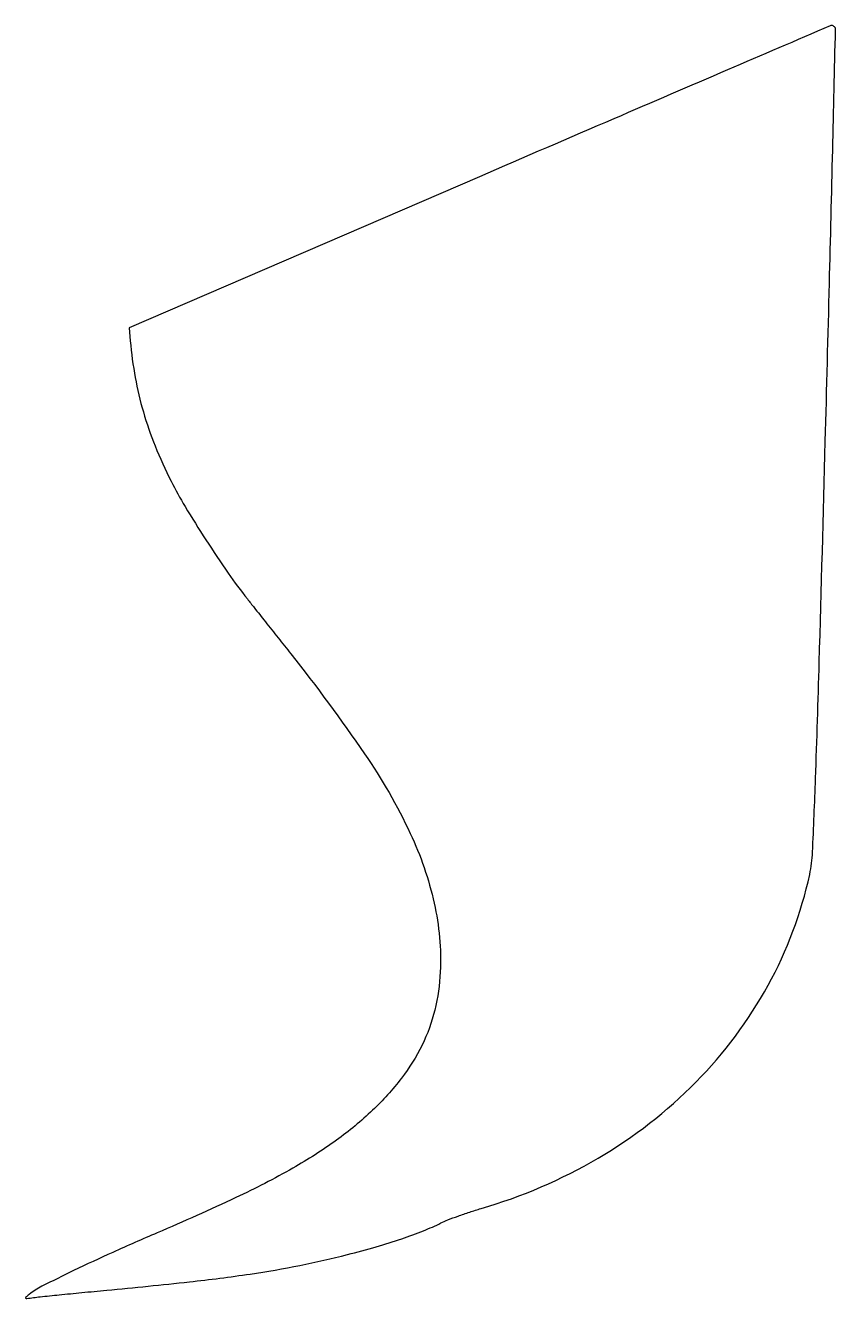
# Model space of a CAD drawing. Extents: x 0 to 282, y 0 to 444.
import ezdxf

# ---------------------------------------------------------------- set-up
doc = ezdxf.new("R2010")
doc.units = 0

msp = doc.modelspace()

# ---------------------------------------------------------------- linework, layer by layer
msp.add_lwpolyline([(158.398378, 391.246141), (36.296756, 338.546803), (36.708927, 334.023402, 0.022267), (38.455223, 321.204523, 0.025839), (41.280567, 309.223554, 0.025368), (45.378678, 297.412674, 0.020103), (50.949394, 285.100844, 0.019403), (55.826913, 276.254898, 0.007951), (63.095777, 264.624908, 0.008019), (70.887947, 253.000805, 0.015591), (77.539818, 244.024805, 0.000084), (79.907174, 241.031217, 0.000021), (83.79582, 236.116035, 0.000021), (88.249979, 230.487026, 0.000021), (92.703686, 224.859571, -0.016876), (118.396271, 190.04632, -0.040799), (134.288701, 162.320637, -0.054475), (142.637016, 137.954583, -0.066747), (144.749203, 114, -0.048801), (142.83667, 100.70498, -0.053686), (138.404879, 88.475514, -0.050954), (131.235446, 76.957182, -0.037426), (121.159424, 65.774525, -0.035167), (108.596533, 55.357558, -0.026091), (93.407699, 45.626047, -0.019869), (73.548857, 35.340035, -0.008367), (46.112123, 23.040022, 0.004573), (30.645845, 16.246878, 0.006425), (16.980387, 9.882546, 0.005325), (5.896148, 4.399788, 0.051717), (1.5, 1.5612, 0.009518), (0.264097, 0.529218, 0.482263), (0.275852, 0.253931, 0.192576), (0.695742, 0.147204, 0.003564), (3, 0.468898, -0.0106), (5.324662, 0.760155, -0.000724), (11.934375, 1.436642, -0.001035), (19.818385, 2.215521, -0.000777), (28.5, 3.041433, 0.003887), (57.366832, 5.968915, 0.009551), (78.513751, 8.689359, 0.012356), (95.86141, 11.698523, 0.013821), (112.39792, 15.467715, 0.007758), (122.447816, 18.219467, 0.010839), (131.335588, 21.01219, 0.012267), (138.929834, 23.789994, 0.021936), (145, 26.493906, -0.022393), (147.361385, 27.543181, -0.007171), (150.95707, 28.892595, -0.007138), (155.008305, 30.282076, -0.00792), (158.960238, 31.505806, 0.061223), (199.756853, 49.079561, 0.066319), (233.874074, 75.639083, 0.068442), (259.004232, 109.377252, 0.072538), (273.485038, 148, 0.042342), (274.496947, 155.785261, 0.002129), (275.53286, 181.437626, 0.00202), (276.831327, 221.920869, 0.000344), (278.938852, 299, 0.000301), (280.373685, 354.076397, 0.000498), (281.51059, 400.567187, 0.000019), (282.49475, 442.58757, 0.139583), (282.322783, 443.25, 0.063208), (282.102827, 443.53481, 0.054713), (281.80848, 443.77168, 0.057426), (281.487903, 443.927952, 0.094854), (281.190983, 443.972739, 0.091786), (280.647842, 443.84986, 0.000009), (244.835625, 428.473055, 0.00029), (205.265843, 411.454761, 0.000175)], format="xyb", close=True)

doc.saveas('drawing.dxf')
